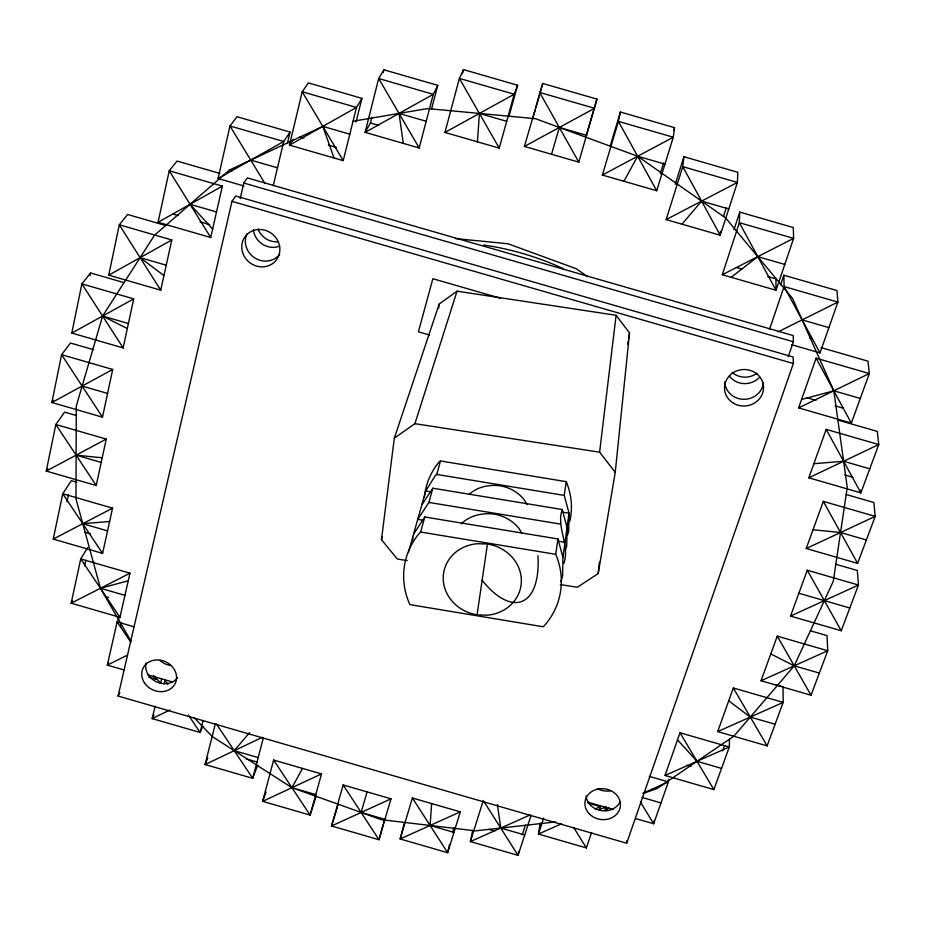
<?xml version="1.0" encoding="UTF-8"?>
<svg xmlns="http://www.w3.org/2000/svg" width="925" height="925" viewBox="0 0 925 925"><rect width="100%" height="100%" fill="white"/><g stroke="black" fill="none" stroke-linecap="round" stroke-linejoin="round"><path stroke-width="1.39" d="M424.402 497.292A73.838 68.346 11.3 0 1 439.063 462.038L440.462 460.974L566.239 481.659L564.238 495.395L569.025 513.178L562.932 557.359L562.608 576.102L560.897 581.582M421.777 504.981L432.831 488.215L562.203 509.513C556.041 527.701 570.193 545.091 563.845 563.464M729.524 739.017L729.293 747.007L713.869 789.603L665.029 775.462L680.002 732.75L729.293 747.007L665.029 775.462M739.734 212.091L739.353 222.694L722.286 274.737L776.029 290.253L793.627 238.361L793.28 227.55L739.734 212.091L733.964 229.701M720.321 233.886L720.482 231.204M431.628 803.559L430.102 825.47L453.955 832.373M477.439 141.837L479.404 113.44L506.692 121.314M668.567 779.197L668.37 781.903L653.651 823.759L635.683 818.556M653.871 820.995L653.651 823.759L640.378 801.952M626.676 843.23L793.349 363.525L793.176 357.027L235.678 195.984L231.978 201.349L118.099 696.051L626.676 843.23L626.93 840.686M560.342 584.588L577.35 587.259L598.197 573.581L615.241 472.293L629.532 332.931L616.108 315.286L457.054 291.167L439.19 304.024L394.328 438.138L381.47 539.645L397.299 559.012L407.231 560.573M598.197 573.581L599.435 562.192M683.899 156.73L682.766 166.65L666.15 219.607L720.24 235.227L737.41 182.422L737.815 172.293L683.899 156.73L675.262 184.283M605.609 807.028L605.285 809.768L608.049 810.566M615.241 472.293L599.608 452.175L616.108 315.286M438.623 308.291L439.19 304.024M674.556 127.662L673.284 137.235L656.692 190.735L602.36 175.045L618.397 121.395L620.397 112.029L674.556 127.662L673.712 130.379M424.772 516.994L420.621 532.037L419.453 533.112A79.111 72.208 11.6 0 0 409.891 604.615L543.125 626.757L544.316 625.716A79.111 72.208 11.6 0 0 555.717 554.306L557.937 538.951L424.772 516.994L413.591 534.118M477.069 614.801A39.208 35.728 11.9 0 1 443.214 578.044A39.208 35.728 11.9 0 1 477.196 543.715L487.452 544.004A39.208 35.786 11.6 0 1 521.365 580.831A39.208 35.786 11.6 0 1 487.197 615.206L477.057 614.859L487.267 545.253M540.223 823.007L538.431 834.049L586.369 847.924L591.584 832.512M627.636 344.32L628.11 341.475M628.584 338.631L629.532 332.931M518.798 851.197L518.069 855.382L470.397 841.577L472.71 830.534M123.141 347.916L81.874 283.882L133.72 298.868L123.141 347.916L71.803 333.069L81.874 283.882L90.592 272.968L123.788 282.564M90.014 275.754L90.592 272.968M102.594 553.381L62.75 493.742L112.561 508.149L102.594 553.381L53.245 539.102L62.75 493.742L71.364 480.688L76.821 482.272M160.73 290.184L119.302 224.787L171.796 239.957L160.73 290.184L108.734 275.164L119.302 224.787L127.638 214.496L165.818 225.527M66.912 501.743L68.392 494.725M102.49 417.163L112.711 369.457L61.605 354.68L51.858 402.514L102.49 417.163L61.605 354.68L70.45 343.025L93.633 349.731M96.223 485.521L106.259 439.086L55.824 424.506L46.25 471.079L96.223 485.521L55.824 424.506L64.623 412.134L75.688 415.337M210.703 237.505L169.24 170.778L222.393 186.133L210.703 237.505L158.059 222.289L169.24 170.778L177.033 161.066L219.826 173.426M84.568 565.811L85.759 560.33M449.527 844.398L447.665 852.711L400.167 838.963L404.445 822.487M243.946 185.983L218.08 178.502L229.978 125.985L237.054 116.747L290.092 132.067L287.432 143.259M119.961 617.322L129.974 573.188L80.741 558.943L71.167 603.204L119.961 617.322L80.741 558.943L87.644 547.531M120.493 626.919L121.441 622.779M240.222 198.517L243.807 183.034L247.357 177.901L793.222 335.567L793.396 341.776L788.192 356.807M148.74 677.123L155.643 679.112L155.886 678.106M273.245 185.648L283.721 141.502L290.092 132.067M155.111 706.295L152.186 718.609L200.112 732.473L202.899 726.067M161.644 678.915L160.661 683.055L153.596 675.724M215.259 724.136L205.061 764.536L252.722 778.33L257.728 765.148M164.107 683.76L165.124 679.551M203.095 720.506L200.112 732.473L188.353 714.956M343.21 160.649L356.483 107.439L361.941 98.362L308.395 82.903L302.209 91.772L289.479 145.132L343.21 160.649L302.209 91.772L356.483 107.439L289.479 145.132L293.41 139.213M356.067 121.892L361.941 98.362M419.175 147.977L378.683 78.532L433.293 94.304L365.109 132.356L378.683 78.532L383.887 69.791L437.768 85.343L433.293 94.304L419.175 147.977L365.109 132.356L370.439 122.99L371.85 117.394M383.17 72.589L383.887 69.791M596.937 99.102L578.784 162.141L524.406 146.439L542.732 83.458L596.937 99.102L585.71 137.305M263.301 738.069L252.722 778.33L216.369 723.917M431.512 109.081L437.768 85.343M273.627 760.049L310.095 815.075L321.507 773.913L273.627 760.049L262.631 801.339L310.095 815.075L316.177 796.171M517.618 85.239L514.219 94.234L499.234 148.127L444.937 132.448L459.378 78.405L463.517 69.618L517.618 85.239L508.877 116.654M462.419 73.734L463.517 69.618M383.123 824.626L378.984 839.715L331.555 825.99L343.152 784.955L390.998 798.807L378.984 839.715L343.152 784.955M423.268 520.208L417.742 519.341L428.911 502.437L432.831 488.215M408.526 552.075L425.708 491.002L435.363 475.485L436.762 474.444L440.462 460.974M336.631 809.687L338.157 804.264M532.673 119.036L534.997 110.827M535.772 108.086L542.732 83.458M367.075 791.881L361.143 812.451L384.962 819.353M551.543 154.267L559.324 127.465L586.658 135.351M383.505 823.262L384.696 819.203M412.388 797.986L400.167 838.963L460.315 811.861L447.665 852.711L412.388 797.986L460.315 811.861M610.246 146.023L620.397 112.029M452.649 832.026L453.897 827.979M660.265 173.761L663.63 162.916M336.203 811.052L331.555 825.99L390.998 798.807M567.453 535.286L568.69 531.308L569.025 513.178L563.429 512.311M565.464 549.855L566.724 545.831L567.048 527.504L562.203 509.513M483.278 800.472L470.397 841.577L530.106 814.96M381.47 539.645L382.337 536.893M394.328 438.138L414.92 423.685L457.054 291.167M522.301 834.593L525.377 825.1M723.547 216.253L726.218 208.009M530.95 815.723L518.069 855.382L484.041 801.674M543.657 818.105L538.431 834.049L561.544 823.817M587.907 803.05L600.36 806.646L599.412 809.444L606.245 806.958L605.285 809.768L609.217 808.034M780.631 284.75L783.868 275.211L836.963 290.543L837.888 302.093L820.001 352.911L791.58 344.701M769.484 329.462L784.088 286.553L783.868 275.211M798.633 407.89L816.104 358.172L869.327 373.538L851.324 423.107L798.633 407.89L869.327 373.538L867.997 361.178L821.007 347.603M717.684 731.594L733.328 687.98L783.186 702.399L767.103 745.885L717.684 731.594L783.186 702.399L783.001 686.789M808.82 477.809L826.187 429.373L878.75 444.555L860.874 492.852L808.82 477.809L878.75 444.555L877.316 431.432L837.715 419.985M722.61 750.822L724.518 745.55M806.218 548.513L823.331 501.385L875.212 516.37L857.602 563.36L806.218 548.513L875.212 516.37L873.847 502.506L846.155 494.505M761.032 680.765L777.266 636.146L827.736 650.737L811.04 695.23L761.032 680.765L827.736 650.737L826.996 635.579L810.381 630.769M790.528 616.085L807.271 570.228L858.458 585.028L841.241 630.746L790.528 616.085L858.458 585.028L857.313 570.482L835.46 564.158M266.053 791.997L262.631 801.339L321.507 773.913M207.801 758.014L205.061 764.536L262.388 737.283M153.989 714.805L152.186 718.609L169.899 709.984M118.099 696.051L119.845 692.628M108.63 662.682L107.323 665.133L123.892 669.931M119.071 618.293L117.128 621.866L107.323 665.133L127.604 655.039M302.498 768.409L291.942 787.684L212.299 736.589L193.996 717.603M623.936 181.277L637.637 156.233L664.948 164.118M72.555 600.857L71.167 603.204L129.974 573.188M47.857 468.744L46.25 471.079L106.259 439.086M53.465 400.317L51.858 402.514L112.711 369.457M249.6 732.6L234.233 750.661L258.168 757.587M681.979 224.185L701.601 201.118L728.784 208.958M469.125 494.493C477.115 486.804 488.932 484.503 499.685 485.717A37.093 34.19 11.7 0 1 524.244 499.789L527.088 504.541M461.309 523.908C469.611 515.422 482.226 512.681 493.742 514.046A38.122 34.942 11.8 0 1 518.994 528.464L521.92 533.332M731.178 277.303L757.783 256.641L784.782 264.434M218.08 178.502L283.721 141.502L229.978 125.985L264.689 183.023M158.059 222.289L222.393 186.133M108.734 275.164L171.796 239.957M71.803 333.069L133.72 298.868M444.937 132.448L514.219 94.234L459.378 78.405L499.234 148.127M524.406 146.439L594.602 108.294L539.668 92.442L578.784 162.141M602.36 175.045L673.284 137.235L618.397 121.395L656.692 190.735M53.245 539.102L112.561 508.149M666.15 219.607L737.41 182.422L682.766 166.65L720.24 235.227M722.286 274.737L793.627 238.361L739.353 222.694L776.029 290.253L775.913 278.864L767.762 276.517M778.11 331.855L837.888 302.093L784.088 286.553L820.001 352.911M349.812 134.183L322.813 126.378L229.527 170.015L154.544 235.181L102.606 316.049L76.266 406.144L75.977 498.899L100.443 588.265L130.888 640.956M595.18 808.936L600.36 806.646M643.164 793.037L668.37 781.903L649.281 776.387M643.095 793.569L657.201 788.435L733.953 736.115L794.228 665.827L833.286 581.247L847.265 487.463L833.807 390.801L792.563 298.474L725.628 217.976L637.637 156.233L535.482 118.701L427.57 108.572L353.038 121.244M128.263 580.773L100.443 588.265L124.944 595.353M801.593 399.473L833.807 390.801L860.285 398.444M555.578 821.932L475.508 830.858L381.331 819.677L291.942 787.684L315.783 794.587M109.612 521.492L82.764 523.7L107.554 530.869M813.873 463.703L843.612 461.263L869.766 468.825M455.424 238.592L507.987 243.761L576.09 268.666L587.676 276.668M102.213 457.794L76.116 455.158L101.218 462.408M813.029 529.736L840.548 532.523L866.367 539.98M414.92 423.685L599.608 452.175M425.708 491.002L431.281 491.857M558.076 541.148L565.025 542.223M436.762 474.444L564.238 495.395M428.911 502.437L560.099 524.024M420.621 532.037L555.717 554.306M426.205 121.267L399.033 113.428L403.3 143.387M370.439 122.99L378.649 125.361M299.85 136.831L303.932 138.01M328.398 145.075L336.561 147.433M736.485 267.487L741.919 269.048M250.744 160.094L277.477 167.818M802.137 319.9L828.904 327.623M229.388 169.876L232.152 170.674M809.641 338.007L812.404 338.804M243.807 183.034L793.396 341.776M231.978 201.349L793.349 363.525M216.519 211.941L190.076 204.298L212.623 229.076M500.552 298.278L432.865 278.726L418.412 331.797L429.512 335.012M172.755 213.987L178.224 215.56M200.101 221.884L209.674 224.648M806.45 397.577L816.023 400.34M835.194 405.878L843.403 408.249M166.234 265.197L140.114 257.647L163.945 275.592M844.814 474.941L852.931 477.277M128.402 323.507L102.606 316.049L127.315 328.548M82.14 386.06L107.578 393.414M798.865 593.26L849.809 607.991M819.353 673.088L794.228 665.827L770.779 653.963M776.156 684.812L781.637 686.396M775.104 724.24L750.291 717.072L728.715 700.826M84.903 532.28L90.326 533.841M721.546 768.397L697.011 761.298L677.505 739.873M105.681 596.683L108.433 597.481M686.94 765.276L691.079 766.478M134.183 626.803L117.128 621.866L130.83 642.239M642.089 797.454L660.97 802.923M147.653 674.788L172.593 682.003M588.323 802.299L613.263 809.514M524.695 834.974L500.749 828.048L497.407 804.565M246.27 758.905L257.347 762.107M489.117 829.424L494.655 831.032M153.538 675.978L155.643 679.112M164.673 679.702L167.841 684.407M573.72 827.586L586.369 847.924M680.002 732.75L713.869 789.603M733.328 687.98L767.103 745.885M777.266 636.146L811.04 695.23M807.271 570.228L841.241 630.746M823.331 501.385L857.602 563.36M826.187 429.373L860.874 492.852L860.643 490.134M816.104 358.172L851.324 423.107M322.813 126.378L334.041 158.002M557.937 538.951L562.932 557.359M412.747 537.101L412.77 539.934M483.752 245.021A266.943 245.194 16.4 0 1 563.302 268.666M620.178 801.64A17.714 15.39 8 0 1 601.03 810.589A17.714 15.39 8 0 1 586.103 795.87M279.685 254.306A19.379 18.118 37.2 0 1 254.884 258.017A19.379 18.118 37.2 0 1 247.01 233.863M177.658 677.69A17.702 15.378 24.7 0 1 156.51 681.864A17.702 15.378 24.7 0 1 146.023 663.052M763.426 383.054A19.39 18.142 -4.3 0 1 743.272 399.288A19.39 18.142 -4.3 0 1 724.795 381.736M610.488 790.817A17.482 15.251 7.9 0 1 597.33 788.586M171.113 665.503A17.471 15.239 24.9 0 1 159.921 660.45M759.633 377.134A19.113 17.933 -4.9 0 1 729.409 376.105M757.02 373.191A18.986 17.829 -5.2 0 1 732.08 372.347M279.674 246.177A19.113 17.91 37.8 0 1 253.404 229.735M278.321 241.76A18.986 17.806 38.1 0 1 257.971 229.018M537.934 555.671A84.106 37.324 70 0 1 482.133 580.287M566.239 481.659A73.838 68.346 11.3 0 1 569.823 521.214M242.593 252.433A19.517 18.223 37 0 0 274.737 261.81A19.517 18.223 37 0 0 265.14 230.279A19.517 18.223 37 0 0 242.593 252.433M733.421 403.196A19.517 18.246 -4.1 0 0 763.495 388.5A19.517 18.246 -4.1 0 0 735.109 371.607A19.517 18.246 -4.1 0 0 733.421 403.196M589.803 814.37A17.829 15.459 8.1 0 0 619.738 809.132A17.829 15.459 8.1 0 0 598.533 788.933A17.829 15.459 8.1 0 0 589.803 814.37M144.52 682.939A17.818 15.447 24.7 0 0 174.663 684.512A17.818 15.447 24.7 0 0 158.244 659.941A17.818 15.447 24.7 0 0 144.52 682.939"/></g></svg>
